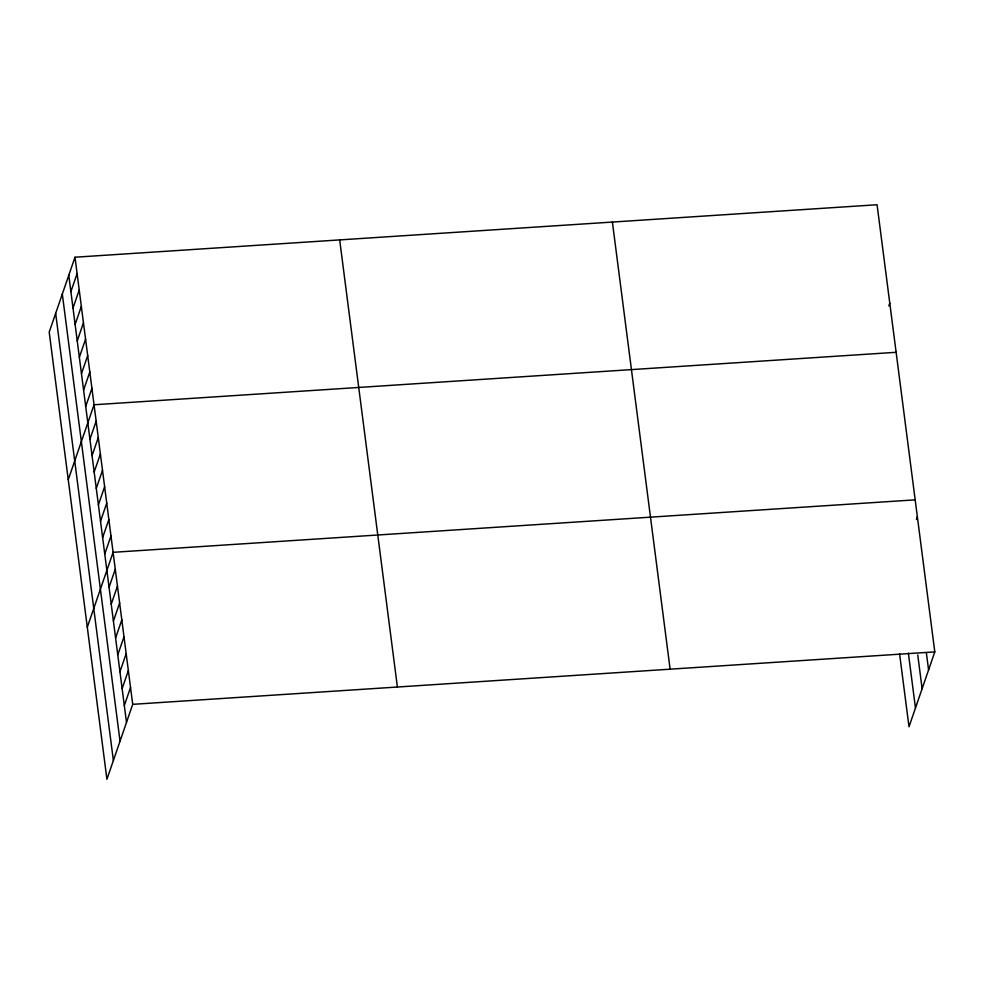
<?xml version="1.0" encoding="UTF-8"?>
<svg xmlns="http://www.w3.org/2000/svg" width="984" height="984" viewBox="0 0 984 984"><rect width="100%" height="100%" fill="white"/><g stroke="black" fill="none" stroke-linecap="round" stroke-linejoin="round"><path stroke-width="1.48" d="M74.993 257.218L49.2 332.125L106.924 779.254L132.717 704.335L74.993 257.218L877.076 204.746L934.8 651.875L909.007 726.782L899.548 653.597M70.885 291.682L77.109 273.601M73.001 308.078L79.224 289.997M75.116 324.474L81.34 306.393M77.244 340.87L83.468 322.789M79.36 357.266L85.583 339.185M81.475 373.662L87.699 355.581M83.591 390.045L89.815 371.977M85.706 406.441L91.93 388.373M68.253 479.688L94.046 404.768L896.129 352.297M89.938 439.233L96.161 421.164M92.053 455.629L98.277 437.548M94.169 472.025L100.393 453.944M96.284 488.421L102.508 470.34M98.4 504.817L104.624 486.736M100.516 521.212L106.739 503.132M102.631 537.608L108.855 519.527M104.759 553.992L110.983 535.923M87.293 627.238L113.099 552.319L915.169 499.847M109.052 587.288L115.276 569.207M111.229 604.176L117.453 586.095M113.418 621.064L119.642 602.995M115.595 637.952L121.819 619.883M117.772 654.852L123.996 636.771M119.95 671.74L126.173 653.659M122.139 688.628L128.363 670.559M124.316 705.528L130.54 687.447M888.823 305.889L889.77 303.109M916.399 519.515L917.359 516.735M132.717 704.335L934.8 651.875M926.399 653.056L928.576 669.944M917.752 654.926L922.119 688.702M908.38 653.13L915.464 708.025M612.392 222.052L670.116 669.181M339.677 239.899L397.401 687.029M68.769 275.286L126.493 722.416M62.312 294.044L120.036 741.173M55.657 313.367L113.381 760.497"/></g></svg>
